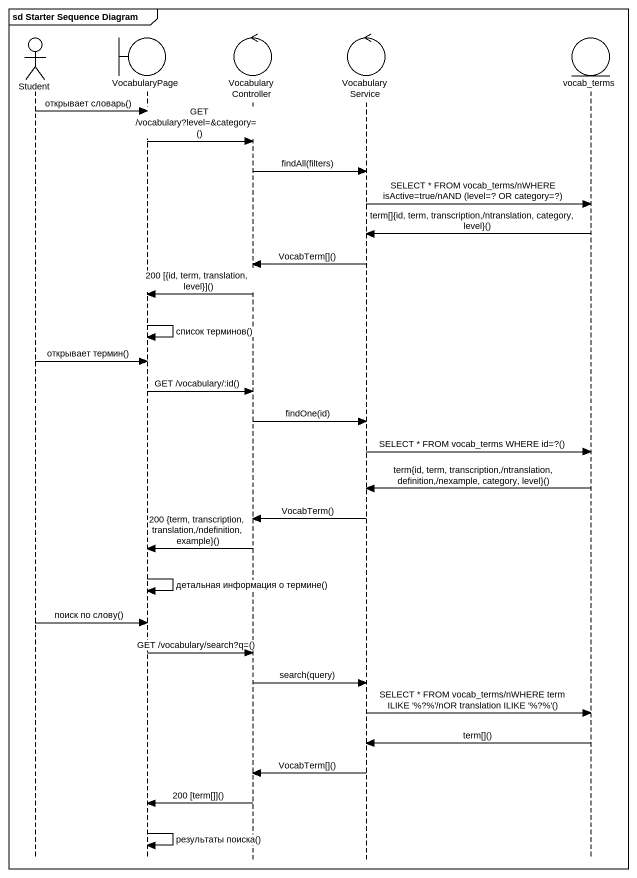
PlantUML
@startuml
mainframe sd Starter Sequence Diagram
hide footbox
actor Student
boundary VocabularyPage
control VocabularyController
control VocabularyService
entity vocab_terms

Student -> VocabularyPage : открывает словарь()
VocabularyPage -> VocabularyController : GET /vocabulary?level=&category=()
VocabularyController -> VocabularyService : findAll(filters)
VocabularyService -> vocab_terms : SELECT * FROM vocab_terms/nWHERE isActive=true/nAND (level=? OR category=?)
vocab_terms -> VocabularyService : term[]{id, term, transcription,/ntranslation, category, level}()
VocabularyService -> VocabularyController : VocabTerm[]()
VocabularyController -> VocabularyPage : 200 [{id, term, translation, level}]()
VocabularyPage -> VocabularyPage : список терминов()
Student -> VocabularyPage : открывает термин()
VocabularyPage -> VocabularyController : GET /vocabulary/:id()
VocabularyController -> VocabularyService : findOne(id)
VocabularyService -> vocab_terms : SELECT * FROM vocab_terms WHERE id=?()
vocab_terms -> VocabularyService : term{id, term, transcription,/ntranslation, definition,/nexample, category, level}()
VocabularyService -> VocabularyController : VocabTerm()
VocabularyController -> VocabularyPage : 200 {term, transcription, translation,/ndefinition, example}()
VocabularyPage -> VocabularyPage : детальная информация о термине()
Student -> VocabularyPage : поиск по слову()
VocabularyPage -> VocabularyController : GET /vocabulary/search?q=()
VocabularyController -> VocabularyService : search(query)
VocabularyService -> vocab_terms : SELECT * FROM vocab_terms/nWHERE term ILIKE '%?%'/nOR translation ILIKE '%?%'()
vocab_terms -> VocabularyService : term[]()
VocabularyService -> VocabularyController : VocabTerm[]()
VocabularyController -> VocabularyPage : 200 [term[]]()
VocabularyPage -> VocabularyPage : результаты поиска()
@enduml
